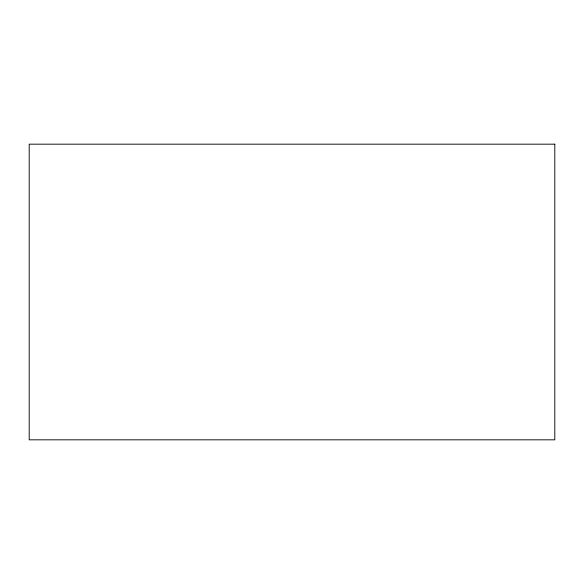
<?xml version="1.0" encoding="UTF-8"?>
<svg xmlns="http://www.w3.org/2000/svg" width="584" height="584" viewBox="0 0 584 584"><rect width="100%" height="100%" fill="white"/><g stroke="black" fill="none" stroke-linecap="round" stroke-linejoin="round"><path stroke-width="0.88" d="M554.8 144.175L29.2 144.175L29.2 439.825L554.8 439.825L554.8 144.175"/></g></svg>
